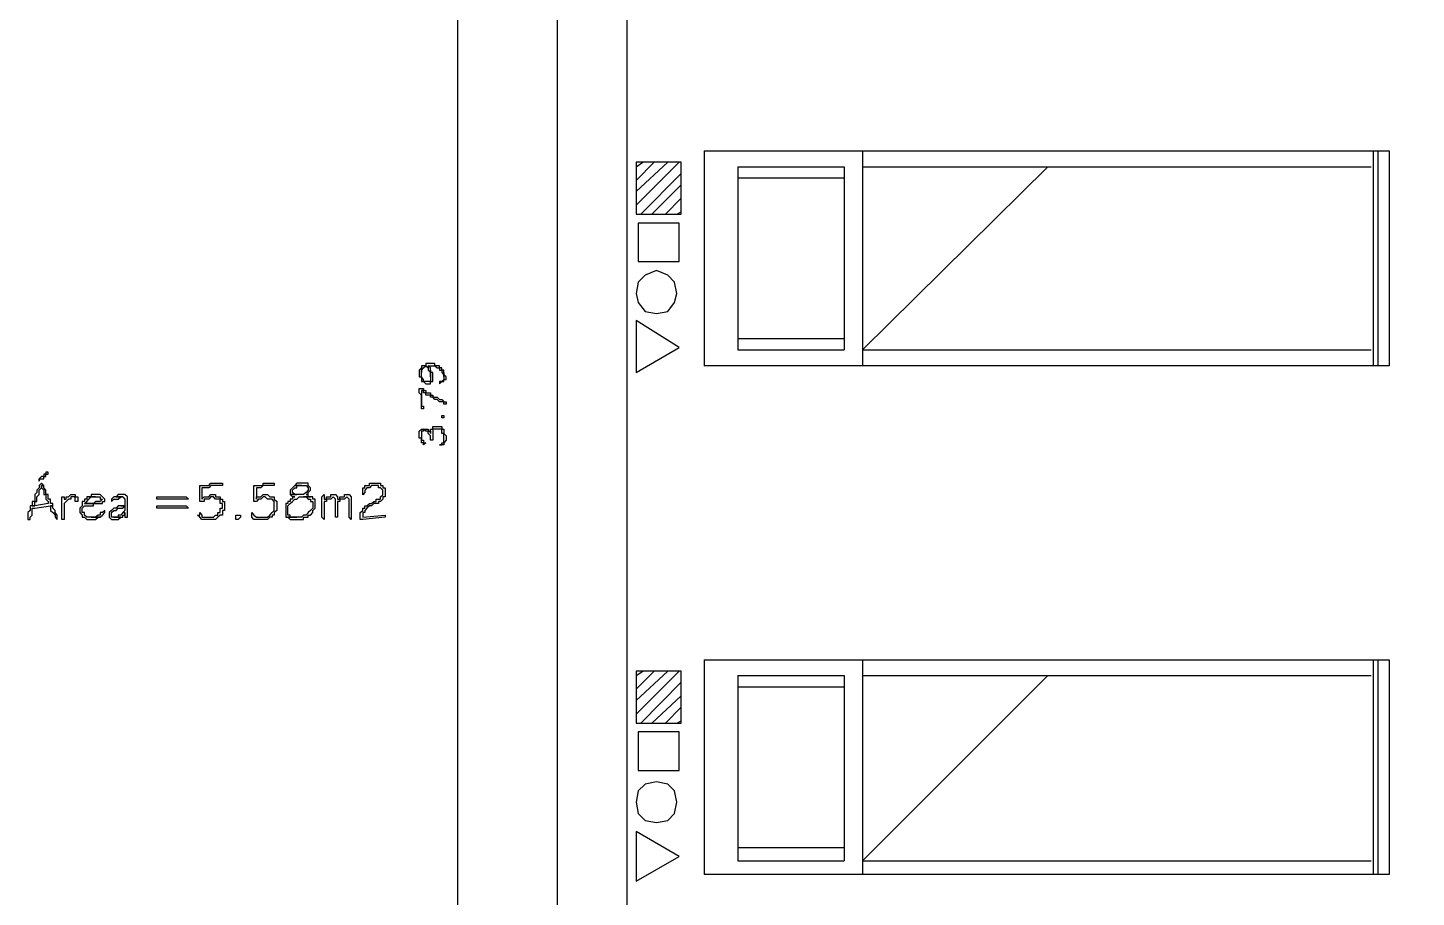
# Model space of a CAD drawing. Header units: millimetres. Extents: x -518.8 to -461.2, y 3.5 to 44.2.
# Drawn here: x -492.798 to -488.889, y 33.16 to 35.608 of the extents above; entities that cross this region are included whole.
import ezdxf

# ---------------------------------------------------------------- set-up
doc = ezdxf.new("R2010")
doc.units = ezdxf.units.MM
doc.header["$MEASUREMENT"] = 0
for name, color, linetype in [('10', 10, 'Continuous'), ('151', 151, 'Continuous'), ('16', 16, 'Continuous'), ('9', 9, 'Continuous'), ('MYSOLIDS', 7, 'Continuous')]:
    doc.layers.add(name, color=color, linetype=linetype)

msp = doc.modelspace()

# ---------------------------------------------------------------- linework, layer by layer
at = {"layer": '10'}
for points in [[(-491.1105, 30.8112), (-491.1105, 38.9601), (-491.1105, 38.9601), (-486.6797, 38.9601)], [(-491.3075, 36.4518), (-491.3075, 32.6511)]]:
    msp.add_lwpolyline(points, dxfattribs=at)
at = {"layer": '151'}
for points in [[(-490.894, 35.2609), (-490.894, 34.6563)], [(-490.894, 35.2609), (-488.9654, 35.2609), (-488.9654, 35.2609), (-488.9654, 34.6563), (-488.9654, 34.6563), (-490.894, 34.6563)], [(-490.4481, 35.2609), (-490.4481, 34.6563)], [(-489.0098, 35.2609), (-489.0098, 34.6563)], [(-488.997, 35.2609), (-488.997, 34.6563)], [(-490.7985, 35.2165), (-490.4993, 35.2165)], [(-490.7985, 35.2165), (-490.7985, 34.7007)], [(-490.7985, 35.1849), (-490.4993, 35.1849)], [(-490.4993, 35.2165), (-490.4993, 34.7007)], [(-490.4481, 35.2165), (-489.0158, 35.2165)], [(-490.4481, 34.7007), (-489.9263, 35.2165)], [(-490.7985, 34.733), (-490.4993, 34.733)], [(-490.7985, 34.7007), (-490.4993, 34.7007)], [(-490.4481, 34.7007), (-489.0158, 34.7007)], [(-490.894, 33.8285), (-490.894, 33.224)], [(-490.894, 33.8285), (-488.9654, 33.8285), (-488.9654, 33.8285), (-488.9654, 33.224), (-488.9654, 33.224), (-490.894, 33.224)], [(-490.4481, 33.8285), (-490.4481, 33.224)], [(-489.0098, 33.8285), (-489.0098, 33.224)], [(-488.997, 33.8285), (-488.997, 33.224)], [(-490.7985, 33.7842), (-490.4993, 33.7842)], [(-490.7985, 33.7842), (-490.7985, 33.2624)], [(-490.4993, 33.7842), (-490.4993, 33.2624)], [(-490.4481, 33.7842), (-489.0158, 33.7842)], [(-490.4481, 33.2624), (-489.9263, 33.7842)], [(-490.7985, 33.7526), (-490.4993, 33.7526)], [(-490.7985, 33.3007), (-490.4993, 33.3007)], [(-490.7985, 33.2624), (-490.4993, 33.2624)], [(-490.4481, 33.2624), (-489.0158, 33.2624)]]:
    msp.add_lwpolyline(points, dxfattribs=at)
at = {"layer": '16'}
msp.add_lwpolyline([(-491.588, 36.503), (-491.588, 32.6)], dxfattribs=at)
at = {"layer": '9'}
for points in [[(-491.085, 35.0827), (-490.9579, 35.0827), (-490.9579, 35.2293), (-491.085, 35.2293), (-491.085, 35.0827)], [(-491.085, 35.2165), (-491.0662, 35.2293)], [(-491.085, 35.1782), (-491.0339, 35.2293)], [(-491.085, 35.1466), (-490.9955, 35.2293)], [(-491.085, 35.1082), (-490.9639, 35.2293)], [(-491.0722, 35.0827), (-490.9579, 35.1977)], [(-491.0406, 35.0827), (-490.9579, 35.1654)], [(-491.0023, 35.0827), (-490.9579, 35.1278)], [(-490.9707, 35.0827), (-490.9579, 35.0894)], [(-491.079, 34.9496), (-490.9639, 34.9496), (-490.9639, 35.0578), (-491.079, 35.0578), (-491.079, 34.9496)], [(-490.9707, 34.8601), (-490.9767, 34.8917), (-490.9955, 34.9112), (-491.0278, 34.924), (-491.0594, 34.9112), (-491.079, 34.8917), (-491.085, 34.8601), (-491.079, 34.8345), (-491.0594, 34.809), (-491.0278, 34.803), (-490.9955, 34.809), (-490.9767, 34.8345), (-490.9707, 34.8601)], [(-490.9639, 34.7075), (-491.085, 34.7834), (-491.085, 34.6375), (-490.9639, 34.7075)], [(-491.085, 33.6503), (-490.9579, 33.6503), (-490.9579, 33.7969), (-491.085, 33.7969), (-491.085, 33.6503)], [(-491.085, 33.7842), (-491.0662, 33.7969)], [(-491.085, 33.7458), (-491.0339, 33.7969)], [(-491.085, 33.7142), (-490.9955, 33.7969)], [(-491.085, 33.6759), (-490.9639, 33.7969)], [(-491.0722, 33.6503), (-490.9579, 33.7654)], [(-491.0406, 33.6503), (-490.9579, 33.727)], [(-491.0023, 33.6503), (-490.9579, 33.6954)], [(-490.9707, 33.6503), (-490.9579, 33.6571)], [(-491.079, 33.5172), (-490.9639, 33.5172), (-490.9639, 33.6255), (-491.079, 33.6255), (-491.079, 33.5172)], [(-490.9707, 33.4278), (-490.9767, 33.4594), (-490.9955, 33.4789), (-491.0278, 33.4849), (-491.0594, 33.4789), (-491.079, 33.4594), (-491.085, 33.4278), (-491.079, 33.3962), (-491.0594, 33.3766), (-491.0278, 33.3706), (-490.9955, 33.3766), (-490.9767, 33.3962), (-490.9707, 33.4278)], [(-490.9639, 33.2751), (-491.085, 33.3451), (-491.085, 33.2052), (-490.9639, 33.2751)]]:
    msp.add_lwpolyline(points, dxfattribs=at)
at = {"layer": 'MYSOLIDS'}
for points in [[(-491.6963, 34.6375), (-491.6963, 34.6375), (-491.6963, 34.6308), (-491.6963, 34.6308), (-491.6963, 34.6248), (-491.6895, 34.6248), (-491.6895, 34.618), (-491.6895, 34.618), (-491.6895, 34.612), (-491.6835, 34.612), (-491.6835, 34.612), (-491.6835, 34.612), (-491.6767, 34.6052), (-491.6767, 34.6052), (-491.6767, 34.6052), (-491.6707, 34.6052), (-491.6707, 34.6052), (-491.6707, 34.6052), (-491.6639, 34.6052), (-491.6639, 34.612), (-491.6639, 34.612), (-491.6579, 34.612), (-491.6579, 34.618), (-491.6579, 34.618), (-491.6579, 34.6248), (-491.6579, 34.6248), (-491.6579, 34.6308), (-491.6579, 34.6308), (-491.6579, 34.6375), (-491.6639, 34.6375), (-491.6639, 34.6436), (-491.6639, 34.6436), (-491.6639, 34.6436), (-491.6639, 34.6248), (-491.6639, 34.6248), (-491.6639, 34.618), (-491.6639, 34.618), (-491.6639, 34.612), (-491.6707, 34.612), (-491.6707, 34.612), (-491.6707, 34.612), (-491.6707, 34.612), (-491.6767, 34.612), (-491.6767, 34.612), (-491.6835, 34.612), (-491.6835, 34.618), (-491.6835, 34.618), (-491.6835, 34.618), (-491.6895, 34.6248), (-491.6895, 34.6248), (-491.6895, 34.6308), (-491.6895, 34.6308), (-491.6895, 34.6375), (-491.6895, 34.6503), (-491.6895, 34.6503), (-491.6963, 34.6436), (-491.6963, 34.6436), (-491.6963, 34.6375), (-491.6963, 34.6375), (-491.6963, 34.6375)], [(-491.6895, 34.6503), (-491.6895, 34.6375), (-491.6895, 34.6375), (-491.6895, 34.6375), (-491.6895, 34.6436), (-491.6895, 34.6436), (-491.6835, 34.6503), (-491.6835, 34.6503), (-491.6835, 34.6503), (-491.6835, 34.6503), (-491.6767, 34.6563), (-491.6767, 34.6563), (-491.6767, 34.6563), (-491.6707, 34.6503), (-491.6707, 34.6503), (-491.6707, 34.6563), (-491.6639, 34.6563), (-491.6639, 34.6563), (-491.6639, 34.6563), (-491.6579, 34.6563), (-491.6579, 34.6563), (-491.6519, 34.6563), (-491.6519, 34.6563), (-491.6451, 34.6503), (-491.6451, 34.6503), (-491.6391, 34.6503), (-491.6391, 34.6503), (-491.6391, 34.6436), (-491.6324, 34.6436), (-491.6324, 34.6375), (-491.6324, 34.6375), (-491.6324, 34.6375), (-491.6263, 34.6308), (-491.6263, 34.6308), (-491.6263, 34.6248), (-491.6263, 34.6248), (-491.6263, 34.6375), (-491.6263, 34.6436), (-491.6324, 34.6436), (-491.6324, 34.6436), (-491.6324, 34.6503), (-491.6391, 34.6503), (-491.6391, 34.6503), (-491.6391, 34.6563), (-491.6451, 34.6563), (-491.6451, 34.6563), (-491.6519, 34.6563), (-491.6519, 34.6563), (-491.6519, 34.6631), (-491.6579, 34.6631), (-491.6579, 34.6631), (-491.6639, 34.6631), (-491.6639, 34.6631), (-491.6639, 34.6631), (-491.6707, 34.6631), (-491.6707, 34.6631), (-491.6767, 34.6631), (-491.6767, 34.6563), (-491.6835, 34.6563), (-491.6835, 34.6563), (-491.6895, 34.6563), (-491.6895, 34.6503), (-491.6895, 34.6503), (-491.6895, 34.6503)], [(-491.6707, 34.6503), (-491.6707, 34.6436), (-491.6707, 34.6436), (-491.6639, 34.6375), (-491.6639, 34.6375), (-491.6639, 34.6308), (-491.6639, 34.6308), (-491.6639, 34.6248), (-491.6639, 34.6248), (-491.6639, 34.6436), (-491.6639, 34.6503), (-491.6639, 34.6503), (-491.6707, 34.6563), (-491.6707, 34.6563), (-491.6707, 34.6503), (-491.6707, 34.6503)], [(-491.6391, 34.612), (-491.6391, 34.612), (-491.6391, 34.6052), (-491.6324, 34.612), (-491.6324, 34.612), (-491.6263, 34.612), (-491.6263, 34.612), (-491.6263, 34.612), (-491.6263, 34.618), (-491.6196, 34.618), (-491.6196, 34.6248), (-491.6196, 34.6248), (-491.6196, 34.6248), (-491.6263, 34.6308), (-491.6263, 34.6308), (-491.6263, 34.6375), (-491.6263, 34.6375), (-491.6263, 34.6248), (-491.6263, 34.6248), (-491.6263, 34.618), (-491.6263, 34.618), (-491.6263, 34.618), (-491.6324, 34.612), (-491.6324, 34.612), (-491.6391, 34.612), (-491.6391, 34.612), (-491.6391, 34.612), (-491.6391, 34.612)], [(-491.6895, 34.5421), (-491.6835, 34.5421), (-491.6835, 34.5421), (-491.6835, 34.5421), (-491.6835, 34.5421), (-491.6835, 34.5421), (-491.6835, 34.5421), (-491.6835, 34.5421), (-491.6835, 34.5421), (-491.6835, 34.5353), (-491.6835, 34.5353), (-491.6835, 34.5353), (-491.6895, 34.5353), (-491.6895, 34.5353), (-491.6895, 34.5353), (-491.6895, 34.5421), (-491.6895, 34.5421), (-491.6895, 34.5481), (-491.6895, 34.5481), (-491.6895, 34.5548), (-491.6895, 34.5548), (-491.6895, 34.5609), (-491.6895, 34.5609), (-491.6895, 34.5676), (-491.6895, 34.5676), (-491.6895, 34.5736), (-491.6895, 34.5736), (-491.6963, 34.5804), (-491.6963, 34.5804), (-491.6963, 34.5864), (-491.6963, 34.5864), (-491.6963, 34.5864), (-491.6963, 34.5864), (-491.6963, 34.5924), (-491.6963, 34.5924), (-491.6895, 34.5924), (-491.6895, 34.5924), (-491.6895, 34.5924), (-491.6895, 34.5924), (-491.6835, 34.5924), (-491.6835, 34.5864), (-491.6767, 34.5864), (-491.6767, 34.5804), (-491.6707, 34.5804), (-491.6707, 34.5804), (-491.6639, 34.5804), (-491.6639, 34.5736), (-491.6639, 34.5736), (-491.6579, 34.5736), (-491.6579, 34.5676), (-491.6579, 34.5676), (-491.6519, 34.5676), (-491.6519, 34.5676), (-491.6451, 34.5676), (-491.6451, 34.5676), (-491.6391, 34.5609), (-491.6391, 34.5609), (-491.6391, 34.5609), (-491.6324, 34.5609), (-491.6324, 34.5609), (-491.6263, 34.5548), (-491.6263, 34.5548), (-491.6263, 34.5548), (-491.6196, 34.5548), (-491.6196, 34.5548), (-491.6196, 34.5548), (-491.6196, 34.5548), (-491.6196, 34.5481), (-491.6196, 34.5481), (-491.6196, 34.5481), (-491.6196, 34.5481), (-491.6263, 34.5481), (-491.6263, 34.5548), (-491.6324, 34.5548), (-491.6324, 34.5548), (-491.6324, 34.5548), (-491.6391, 34.5548), (-491.6391, 34.5548), (-491.6451, 34.5609), (-491.6451, 34.5609), (-491.6519, 34.5609), (-491.6519, 34.5609), (-491.6579, 34.5676), (-491.6579, 34.5676), (-491.6579, 34.5676), (-491.6639, 34.5676), (-491.6639, 34.5736), (-491.6707, 34.5736), (-491.6707, 34.5736), (-491.6767, 34.5736), (-491.6767, 34.5804), (-491.6767, 34.5804), (-491.6835, 34.5804), (-491.6835, 34.5864), (-491.6895, 34.5864), (-491.6895, 34.5864), (-491.6895, 34.5864), (-491.6895, 34.5804), (-491.6895, 34.5804), (-491.6895, 34.5736), (-491.6895, 34.5736), (-491.6895, 34.5676), (-491.6895, 34.5676), (-491.6895, 34.5609), (-491.6895, 34.5609), (-491.6895, 34.5548), (-491.6895, 34.5548), (-491.6895, 34.5481), (-491.6895, 34.5481), (-491.6895, 34.5421), (-491.6895, 34.5421), (-491.6895, 34.5421), (-491.6895, 34.5421), (-491.6895, 34.5421)], [(-491.6263, 34.5097), (-491.6263, 34.5097), (-491.6263, 34.5097), (-491.6263, 34.5097), (-491.6263, 34.5097), (-491.6324, 34.5097), (-491.6324, 34.5097), (-491.6324, 34.5097), (-491.6324, 34.5165), (-491.6324, 34.5165), (-491.6324, 34.5165), (-491.6324, 34.5165), (-491.6324, 34.5165), (-491.6263, 34.5165), (-491.6263, 34.5165), (-491.6263, 34.5097), (-491.6263, 34.5097), (-491.6263, 34.5097), (-491.6263, 34.5097), (-491.6263, 34.5097)], [(-491.6639, 34.4654), (-491.6639, 34.4721), (-491.6639, 34.4721), (-491.6639, 34.4782), (-491.6579, 34.4782), (-491.6579, 34.4782), (-491.6579, 34.4849), (-491.6519, 34.4849), (-491.6519, 34.4849), (-491.6451, 34.4849), (-491.6451, 34.4849), (-491.6451, 34.4849), (-491.6391, 34.4849), (-491.6391, 34.4849), (-491.6324, 34.4849), (-491.6324, 34.4782), (-491.6263, 34.4782), (-491.6263, 34.4782), (-491.6263, 34.4721), (-491.6263, 34.4721), (-491.6263, 34.4654), (-491.6263, 34.4654), (-491.6263, 34.4654), (-491.6196, 34.4594), (-491.6196, 34.4526), (-491.6196, 34.4526), (-491.6196, 34.4466), (-491.6196, 34.4466), (-491.6263, 34.4398), (-491.6263, 34.4398), (-491.6263, 34.4398), (-491.6263, 34.4338), (-491.6324, 34.4338), (-491.6324, 34.4338), (-491.6324, 34.4338), (-491.6391, 34.4338), (-491.6391, 34.4338), (-491.6391, 34.4338), (-491.6391, 34.4338), (-491.6391, 34.4338), (-491.6324, 34.4338), (-491.6324, 34.4338), (-491.6324, 34.4338), (-491.6324, 34.4398), (-491.6324, 34.4398), (-491.6263, 34.4398), (-491.6263, 34.4466), (-491.6263, 34.4466), (-491.6263, 34.4526), (-491.6263, 34.4526), (-491.6263, 34.4526), (-491.6263, 34.4594), (-491.6263, 34.4654), (-491.6263, 34.4654), (-491.6324, 34.4654), (-491.6324, 34.4721), (-491.6324, 34.4721), (-491.6324, 34.4782), (-491.6391, 34.4782), (-491.6391, 34.4782), (-491.6451, 34.4782), (-491.6451, 34.4782), (-491.6451, 34.4782), (-491.6519, 34.4782), (-491.6519, 34.4782), (-491.6519, 34.4782), (-491.6579, 34.4782), (-491.6579, 34.4721), (-491.6579, 34.4721), (-491.6579, 34.4654), (-491.6579, 34.4654), (-491.6579, 34.4654), (-491.6579, 34.4594), (-491.6579, 34.4594), (-491.6579, 34.4526), (-491.6579, 34.4526), (-491.6579, 34.4466), (-491.6579, 34.4466), (-491.6579, 34.4466), (-491.6579, 34.4466), (-491.6579, 34.4466), (-491.6579, 34.4466), (-491.6639, 34.4466), (-491.6639, 34.4466), (-491.6639, 34.4526), (-491.6639, 34.4526), (-491.6639, 34.4594), (-491.6639, 34.4594), (-491.6707, 34.4654), (-491.6707, 34.4654), (-491.6707, 34.4654), (-491.6707, 34.4721), (-491.6767, 34.4721), (-491.6767, 34.4721), (-491.6835, 34.4782), (-491.6835, 34.4782), (-491.6835, 34.4721), (-491.6895, 34.4721), (-491.6895, 34.4721), (-491.6895, 34.4721), (-491.6895, 34.4654), (-491.6895, 34.4654), (-491.6895, 34.4594), (-491.6895, 34.4594), (-491.6895, 34.4526), (-491.6895, 34.4526), (-491.6895, 34.4466), (-491.6835, 34.4466), (-491.6835, 34.4466), (-491.6835, 34.4466), (-491.6835, 34.4398), (-491.6835, 34.4398), (-491.6767, 34.4398), (-491.6767, 34.4398), (-491.6767, 34.4398), (-491.6767, 34.4398), (-491.6835, 34.4338), (-491.6835, 34.4338), (-491.6835, 34.4398), (-491.6835, 34.4398), (-491.6835, 34.4398), (-491.6895, 34.4398), (-491.6895, 34.4398), (-491.6895, 34.4466), (-491.6895, 34.4466), (-491.6895, 34.4526), (-491.6963, 34.4526), (-491.6963, 34.4594), (-491.6963, 34.4594), (-491.6963, 34.4654), (-491.6963, 34.4654), (-491.6963, 34.4654), (-491.6963, 34.4721), (-491.6963, 34.4721), (-491.6895, 34.4782), (-491.6895, 34.4782), (-491.6895, 34.4782), (-491.6895, 34.4782), (-491.6835, 34.4782), (-491.6835, 34.4782), (-491.6767, 34.4782), (-491.6767, 34.4782), (-491.6707, 34.4782), (-491.6707, 34.4782), (-491.6707, 34.4721), (-491.6707, 34.4721), (-491.6639, 34.4721), (-491.6639, 34.4654), (-491.6639, 34.4654), (-491.6639, 34.4654), (-491.6639, 34.4654), (-491.6639, 34.4654)], [(-492.7594, 34.3255), (-492.7594, 34.3255), (-492.7594, 34.3255), (-492.7594, 34.3255), (-492.7654, 34.3188), (-492.7654, 34.3188), (-492.7654, 34.3127), (-492.7722, 34.306), (-492.7722, 34.3), (-492.7782, 34.2939), (-492.7782, 34.2872), (-492.7782, 34.2812), (-492.7782, 34.2812), (-492.7782, 34.2744), (-492.785, 34.2744), (-492.785, 34.2684), (-492.785, 34.2616), (-492.7782, 34.2616), (-492.7782, 34.2684), (-492.7782, 34.2744), (-492.7722, 34.2744), (-492.7722, 34.2812), (-492.7722, 34.2872), (-492.7722, 34.2872), (-492.7722, 34.2872), (-492.7654, 34.2939), (-492.7654, 34.3), (-492.7654, 34.3), (-492.7654, 34.306), (-492.7594, 34.3127), (-492.7594, 34.3188), (-492.7527, 34.3188), (-492.7527, 34.3188), (-492.7594, 34.3255), (-492.7594, 34.3255), (-492.7594, 34.3255)], [(-492.7399, 34.3571), (-492.7466, 34.3571), (-492.7466, 34.3511), (-492.7466, 34.3511), (-492.7527, 34.3511), (-492.7527, 34.3443), (-492.7594, 34.3443), (-492.7594, 34.3443), (-492.7654, 34.3383), (-492.7654, 34.3383), (-492.7654, 34.3383), (-492.7654, 34.3315), (-492.7654, 34.3383), (-492.7594, 34.3383), (-492.7594, 34.3383), (-492.7527, 34.3383), (-492.7527, 34.3443), (-492.7466, 34.3443), (-492.7466, 34.3511), (-492.7399, 34.3511), (-492.7399, 34.3511), (-492.7399, 34.3571), (-492.7399, 34.3571), (-492.7399, 34.3571), (-492.7399, 34.3571)], [(-492.3075, 34.3127), (-492.3075, 34.3127), (-492.3075, 34.306), (-492.3075, 34.306), (-492.3075, 34.3), (-492.3075, 34.2939), (-492.3075, 34.2872), (-492.3075, 34.2872), (-492.3075, 34.2812), (-492.3008, 34.2872), (-492.2948, 34.2872), (-492.2948, 34.2872), (-492.2948, 34.2872), (-492.288, 34.2872), (-492.282, 34.2939), (-492.2752, 34.2939), (-492.2752, 34.2939), (-492.2692, 34.2939), (-492.2692, 34.2872), (-492.2624, 34.2872), (-492.2564, 34.2872), (-492.2564, 34.2872), (-492.2564, 34.2812), (-492.2496, 34.2812), (-492.2496, 34.2744), (-492.2436, 34.2744), (-492.2436, 34.2684), (-492.2436, 34.2616), (-492.2436, 34.2616), (-492.2436, 34.2556), (-492.2436, 34.2488), (-492.2496, 34.2488), (-492.2496, 34.2488), (-492.2496, 34.2428), (-492.2496, 34.236), (-492.2564, 34.236), (-492.2564, 34.236), (-492.2624, 34.23), (-492.2624, 34.23), (-492.2692, 34.2233), (-492.2752, 34.2233), (-492.2752, 34.2233), (-492.282, 34.2233), (-492.288, 34.2233), (-492.288, 34.2233), (-492.2948, 34.2233), (-492.3008, 34.2233), (-492.3075, 34.2233), (-492.3075, 34.2233), (-492.3075, 34.2233), (-492.3136, 34.23), (-492.3136, 34.23), (-492.3203, 34.236), (-492.3136, 34.236), (-492.3136, 34.236), (-492.3136, 34.2428), (-492.3136, 34.2428), (-492.3075, 34.236), (-492.3075, 34.236), (-492.3075, 34.236), (-492.3075, 34.236), (-492.3075, 34.23), (-492.3008, 34.23), (-492.3008, 34.23), (-492.2948, 34.23), (-492.2948, 34.23), (-492.288, 34.23), (-492.288, 34.23), (-492.282, 34.23), (-492.2752, 34.23), (-492.2752, 34.23), (-492.2692, 34.236), (-492.2624, 34.236), (-492.2624, 34.236), (-492.2624, 34.2428), (-492.2564, 34.2428), (-492.2564, 34.2488), (-492.2564, 34.2556), (-492.2496, 34.2556), (-492.2496, 34.2616), (-492.2496, 34.2684), (-492.2564, 34.2684), (-492.2564, 34.2744), (-492.2564, 34.2812), (-492.2564, 34.2812), (-492.2624, 34.2812), (-492.2692, 34.2812), (-492.2692, 34.2812), (-492.2752, 34.2872), (-492.282, 34.2872), (-492.282, 34.2872), (-492.288, 34.2812), (-492.288, 34.2812), (-492.2948, 34.2812), (-492.2948, 34.2812), (-492.3008, 34.2812), (-492.3008, 34.2744), (-492.3075, 34.2744), (-492.3075, 34.2744), (-492.3075, 34.2744), (-492.3136, 34.2744), (-492.3136, 34.2744), (-492.3136, 34.2812), (-492.3136, 34.2812), (-492.3136, 34.2812), (-492.3136, 34.2872), (-492.3136, 34.2939), (-492.3136, 34.3), (-492.3136, 34.3), (-492.3136, 34.306), (-492.3136, 34.3127), (-492.3136, 34.3127), (-492.3136, 34.3127), (-492.3136, 34.3188), (-492.3075, 34.3188), (-492.3075, 34.3188), (-492.3008, 34.3188), (-492.3008, 34.3188), (-492.2948, 34.3188), (-492.2948, 34.3188), (-492.288, 34.3188), (-492.282, 34.3255), (-492.2752, 34.3255), (-492.2752, 34.3255), (-492.2692, 34.3255), (-492.2624, 34.3255), (-492.2624, 34.3255), (-492.2564, 34.3255), (-492.2564, 34.3255), (-492.2564, 34.3255), (-492.2496, 34.3255), (-492.2496, 34.3255), (-492.2496, 34.3188), (-492.2496, 34.3188), (-492.2496, 34.3188), (-492.2496, 34.3188), (-492.2564, 34.3188), (-492.2564, 34.3188), (-492.2624, 34.3188), (-492.2692, 34.3188), (-492.2752, 34.3188), (-492.282, 34.3188), (-492.288, 34.3127), (-492.2948, 34.3127), (-492.3008, 34.3127), (-492.3008, 34.3127), (-492.3075, 34.3127), (-492.3075, 34.3127), (-492.3075, 34.3127), (-492.3075, 34.3127)], [(-492.1542, 34.3127), (-492.1542, 34.3127), (-492.1542, 34.306), (-492.1542, 34.306), (-492.1542, 34.3), (-492.1542, 34.2939), (-492.1542, 34.2872), (-492.1542, 34.2872), (-492.1542, 34.2812), (-492.1542, 34.2872), (-492.1481, 34.2872), (-492.1421, 34.2872), (-492.1421, 34.2872), (-492.1421, 34.2872), (-492.1354, 34.2939), (-492.1293, 34.2939), (-492.1293, 34.2939), (-492.1226, 34.2939), (-492.1166, 34.2872), (-492.1098, 34.2872), (-492.1098, 34.2872), (-492.1038, 34.2872), (-492.1038, 34.2812), (-492.1038, 34.2812), (-492.097, 34.2744), (-492.097, 34.2744), (-492.097, 34.2684), (-492.097, 34.2616), (-492.097, 34.2616), (-492.097, 34.2556), (-492.097, 34.2488), (-492.097, 34.2488), (-492.097, 34.2488), (-492.1038, 34.2428), (-492.1038, 34.236), (-492.1038, 34.236), (-492.1098, 34.236), (-492.1098, 34.23), (-492.1166, 34.23), (-492.1226, 34.2233), (-492.1226, 34.2233), (-492.1293, 34.2233), (-492.1293, 34.2233), (-492.1354, 34.2233), (-492.1421, 34.2233), (-492.1481, 34.2233), (-492.1481, 34.2233), (-492.1542, 34.2233), (-492.1609, 34.2233), (-492.1609, 34.2233), (-492.1669, 34.23), (-492.1669, 34.23), (-492.1669, 34.236), (-492.1669, 34.236), (-492.1669, 34.236), (-492.1669, 34.2428), (-492.1669, 34.2428), (-492.1609, 34.236), (-492.1609, 34.236), (-492.1609, 34.236), (-492.1609, 34.236), (-492.1542, 34.23), (-492.1542, 34.23), (-492.1542, 34.23), (-492.1481, 34.23), (-492.1421, 34.23), (-492.1421, 34.23), (-492.1354, 34.23), (-492.1293, 34.23), (-492.1293, 34.23), (-492.1226, 34.23), (-492.1166, 34.236), (-492.1166, 34.236), (-492.1166, 34.236), (-492.1098, 34.2428), (-492.1098, 34.2428), (-492.1038, 34.2488), (-492.1038, 34.2556), (-492.1038, 34.2556), (-492.1038, 34.2616), (-492.1038, 34.2684), (-492.1038, 34.2684), (-492.1038, 34.2744), (-492.1098, 34.2812), (-492.1098, 34.2812), (-492.1098, 34.2812), (-492.1166, 34.2812), (-492.1226, 34.2812), (-492.1293, 34.2872), (-492.1293, 34.2872), (-492.1354, 34.2872), (-492.1421, 34.2812), (-492.1421, 34.2812), (-492.1421, 34.2812), (-492.1481, 34.2812), (-492.1481, 34.2812), (-492.1542, 34.2744), (-492.1542, 34.2744), (-492.1609, 34.2744), (-492.1609, 34.2744), (-492.1609, 34.2744), (-492.1609, 34.2744), (-492.1609, 34.2812), (-492.1609, 34.2812), (-492.1609, 34.2812), (-492.1609, 34.2872), (-492.1609, 34.2939), (-492.1609, 34.3), (-492.1609, 34.3), (-492.1609, 34.306), (-492.1609, 34.3127), (-492.1609, 34.3127), (-492.1609, 34.3127), (-492.1609, 34.3188), (-492.1609, 34.3188), (-492.1609, 34.3188), (-492.1542, 34.3188), (-492.1481, 34.3188), (-492.1481, 34.3188), (-492.1421, 34.3188), (-492.1354, 34.3188), (-492.1354, 34.3255), (-492.1293, 34.3255), (-492.1226, 34.3255), (-492.1226, 34.3255), (-492.1166, 34.3255), (-492.1166, 34.3255), (-492.1098, 34.3255), (-492.1038, 34.3255), (-492.1038, 34.3255), (-492.1038, 34.3255), (-492.1038, 34.3255), (-492.1038, 34.3188), (-492.1038, 34.3188), (-492.1038, 34.3188), (-492.1038, 34.3188), (-492.1038, 34.3188), (-492.1098, 34.3188), (-492.1166, 34.3188), (-492.1166, 34.3188), (-492.1226, 34.3188), (-492.1354, 34.3188), (-492.1421, 34.3127), (-492.1421, 34.3127), (-492.1481, 34.3127), (-492.1542, 34.3127), (-492.1542, 34.3127), (-492.1542, 34.3127), (-492.1542, 34.3127), (-492.1542, 34.3127)], [(-492.0271, 34.3255), (-492.0271, 34.3255), (-492.0339, 34.3255), (-492.0399, 34.3255), (-492.0399, 34.3255), (-492.0459, 34.3188), (-492.0271, 34.3188), (-492.0211, 34.3188), (-492.0143, 34.3188), (-492.0143, 34.3188), (-492.0143, 34.3188), (-492.0083, 34.3127), (-492.0083, 34.306), (-492.0083, 34.306), (-492.0083, 34.306), (-492.0143, 34.3), (-492.0211, 34.2939), (-492.0211, 34.2939), (-492.0211, 34.2939), (-492.0271, 34.2939), (-492.0339, 34.2939), (-492.0399, 34.2939), (-492.0587, 34.2939), (-492.0527, 34.2872), (-492.0527, 34.2872), (-492.0459, 34.2872), (-492.0527, 34.2872), (-492.0527, 34.2812), (-492.0587, 34.2812), (-492.0587, 34.2744), (-492.0654, 34.2744), (-492.0654, 34.2684), (-492.0714, 34.2684), (-492.0714, 34.2616), (-492.0714, 34.2556), (-492.0714, 34.2556), (-492.0714, 34.2488), (-492.0714, 34.2428), (-492.0714, 34.2428), (-492.0714, 34.236), (-492.0714, 34.23), (-492.0654, 34.23), (-492.0654, 34.23), (-492.0399, 34.23), (-492.0459, 34.23), (-492.0459, 34.23), (-492.0527, 34.23), (-492.0587, 34.23), (-492.0587, 34.236), (-492.0654, 34.236), (-492.0654, 34.2428), (-492.0654, 34.2428), (-492.0654, 34.2488), (-492.0654, 34.2488), (-492.0654, 34.2556), (-492.0654, 34.2556), (-492.0654, 34.2616), (-492.0587, 34.2684), (-492.0587, 34.2684), (-492.0527, 34.2744), (-492.0527, 34.2744), (-492.0527, 34.2744), (-492.0459, 34.2812), (-492.0399, 34.2812), (-492.0399, 34.2812), (-492.0339, 34.2872), (-492.0339, 34.2872), (-492.0271, 34.2872), (-492.0211, 34.2872), (-492.0015, 34.2872), (-492.0083, 34.2872), (-492.0083, 34.2939), (-492.0143, 34.2939), (-492.0143, 34.2939), (-492.0083, 34.2939), (-492.0083, 34.3), (-492.0083, 34.3), (-492.0015, 34.306), (-492.0015, 34.306), (-492.0015, 34.3127), (-492.0015, 34.3127), (-492.0083, 34.3188), (-492.0083, 34.3188), (-492.0083, 34.3255), (-492.0143, 34.3255), (-492.0211, 34.3255), (-492.0271, 34.3255), (-492.0271, 34.3255)], [(-491.8549, 34.23), (-491.7918, 34.236), (-491.7918, 34.23), (-491.7918, 34.23), (-491.7918, 34.23), (-491.7918, 34.23), (-491.7918, 34.23), (-491.7918, 34.23), (-491.7918, 34.23), (-491.7918, 34.23), (-491.8549, 34.2233), (-491.8549, 34.2233), (-491.8549, 34.2233), (-491.8549, 34.2233), (-491.8549, 34.2233), (-491.8617, 34.2233), (-491.8617, 34.2233), (-491.8617, 34.23), (-491.8617, 34.23), (-491.8617, 34.236), (-491.8617, 34.236), (-491.8617, 34.2428), (-491.8549, 34.2488), (-491.8549, 34.2488), (-491.8549, 34.2556), (-491.8489, 34.2556), (-491.8489, 34.2616), (-491.8429, 34.2616), (-491.8429, 34.2616), (-491.8429, 34.2616), (-491.8361, 34.2684), (-491.8361, 34.2684), (-491.8301, 34.2684), (-491.8233, 34.2744), (-491.8173, 34.2744), (-491.8173, 34.2812), (-491.8105, 34.2812), (-491.8105, 34.2812), (-491.8045, 34.2812), (-491.8045, 34.2872), (-491.8045, 34.2872), (-491.7978, 34.2932), (-491.7978, 34.3), (-491.7978, 34.3), (-491.7978, 34.306), (-491.7978, 34.306), (-491.8045, 34.3127), (-491.8045, 34.3127), (-491.8105, 34.3127), (-491.8105, 34.3188), (-491.8173, 34.3188), (-491.8233, 34.3188), (-491.8233, 34.3188), (-491.8301, 34.3188), (-491.8361, 34.3127), (-491.8361, 34.3127), (-491.8429, 34.3127), (-491.8429, 34.3127), (-491.8489, 34.306), (-491.8489, 34.306), (-491.8489, 34.3), (-491.8489, 34.3), (-491.8549, 34.2932), (-491.8549, 34.2932), (-491.8549, 34.3), (-491.8549, 34.3), (-491.8549, 34.3), (-491.8549, 34.3), (-491.8549, 34.306), (-491.8549, 34.306), (-491.8549, 34.3127), (-491.8489, 34.3127), (-491.8489, 34.3127), (-491.8489, 34.3188), (-491.8429, 34.3188), (-491.8361, 34.3188), (-491.8361, 34.3255), (-491.8301, 34.3255), (-491.8301, 34.3255), (-491.8233, 34.3255), (-491.8233, 34.3255), (-491.8173, 34.3255), (-491.8105, 34.3255), (-491.8045, 34.3255), (-491.8045, 34.3188), (-491.7978, 34.3188), (-491.7978, 34.3188), (-491.7978, 34.3127), (-491.7918, 34.3127), (-491.7918, 34.306), (-491.7918, 34.3), (-491.7918, 34.3), (-491.7918, 34.2932), (-491.7918, 34.2932), (-491.7918, 34.2872), (-491.7978, 34.2872), (-491.7978, 34.2812), (-491.7978, 34.2812), (-491.8045, 34.2744), (-491.8045, 34.2744), (-491.8105, 34.2744), (-491.8105, 34.2684), (-491.8173, 34.2684), (-491.8233, 34.2684), (-491.8301, 34.2616), (-491.8301, 34.2616), (-491.8361, 34.2616), (-491.8429, 34.2556), (-491.8429, 34.2556), (-491.8489, 34.2488), (-491.8489, 34.2488), (-491.8489, 34.2428), (-491.8549, 34.2428), (-491.8549, 34.236), (-491.8549, 34.23), (-491.8549, 34.23), (-491.8549, 34.23), (-491.8549, 34.23)], [(-492.7527, 34.3188), (-492.7594, 34.3188), (-492.7594, 34.3127), (-492.7527, 34.306), (-492.7527, 34.306), (-492.7527, 34.3), (-492.7527, 34.2939), (-492.7466, 34.2939), (-492.7466, 34.2872), (-492.7466, 34.2872), (-492.7466, 34.2812), (-492.7399, 34.2744), (-492.7399, 34.2744), (-492.7399, 34.2684), (-492.7782, 34.2616), (-492.785, 34.2616), (-492.791, 34.2616), (-492.791, 34.2556), (-492.791, 34.2488), (-492.791, 34.2488), (-492.791, 34.2488), (-492.7978, 34.2428), (-492.7978, 34.236), (-492.7978, 34.23), (-492.7978, 34.23), (-492.7978, 34.23), (-492.7978, 34.2233), (-492.791, 34.2233), (-492.791, 34.23), (-492.791, 34.23), (-492.785, 34.236), (-492.785, 34.2428), (-492.785, 34.2428), (-492.785, 34.2488), (-492.785, 34.2556), (-492.7782, 34.2556), (-492.7339, 34.2616), (-492.7271, 34.2616), (-492.7271, 34.2684), (-492.7339, 34.2684), (-492.7339, 34.2744), (-492.7339, 34.2812), (-492.7399, 34.2812), (-492.7399, 34.2872), (-492.7399, 34.2872), (-492.7399, 34.2939), (-492.7466, 34.2939), (-492.7466, 34.3), (-492.7466, 34.3), (-492.7466, 34.306), (-492.7466, 34.306), (-492.7527, 34.3127), (-492.7527, 34.3188), (-492.7527, 34.3188)], [(-492.6955, 34.2812), (-492.6895, 34.2812), (-492.6895, 34.2872), (-492.6827, 34.2872), (-492.6827, 34.2872), (-492.6767, 34.2939), (-492.6699, 34.2939), (-492.6699, 34.2939), (-492.6639, 34.2939), (-492.6639, 34.2872), (-492.6572, 34.2872), (-492.6572, 34.2812), (-492.6572, 34.2812), (-492.6572, 34.2744), (-492.6572, 34.2744), (-492.6639, 34.2744), (-492.6639, 34.2744), (-492.6639, 34.2744), (-492.6639, 34.2744), (-492.6639, 34.2744), (-492.6639, 34.2744), (-492.6639, 34.2812), (-492.6639, 34.2812), (-492.6639, 34.2812), (-492.6639, 34.2812), (-492.6639, 34.2872), (-492.6639, 34.2872), (-492.6699, 34.2872), (-492.6699, 34.2872), (-492.6767, 34.2872), (-492.6767, 34.2812), (-492.6767, 34.2812), (-492.6827, 34.2812), (-492.6827, 34.2812), (-492.6895, 34.2744), (-492.6955, 34.2684), (-492.6955, 34.2684), (-492.6955, 34.2684), (-492.6955, 34.2616), (-492.6955, 34.2556), (-492.6955, 34.2556), (-492.6955, 34.2488), (-492.6955, 34.2428), (-492.6955, 34.2428), (-492.6955, 34.236), (-492.6955, 34.236), (-492.6955, 34.236), (-492.6955, 34.23), (-492.6955, 34.23), (-492.6955, 34.2233), (-492.6955, 34.2233), (-492.7023, 34.2233), (-492.7023, 34.2233), (-492.7023, 34.23), (-492.7023, 34.23), (-492.7023, 34.2428), (-492.7023, 34.2428), (-492.7023, 34.2488), (-492.7023, 34.2556), (-492.7023, 34.2556), (-492.7023, 34.2616), (-492.7023, 34.2684), (-492.7023, 34.2744), (-492.7023, 34.2744), (-492.7023, 34.2812), (-492.7023, 34.2872), (-492.7023, 34.2872), (-492.7023, 34.2872), (-492.7023, 34.2872), (-492.6955, 34.2872), (-492.6955, 34.2872), (-492.6955, 34.2872), (-492.6955, 34.2812), (-492.6955, 34.2812), (-492.6955, 34.2812), (-492.6955, 34.2812), (-492.6955, 34.2812), (-492.6955, 34.2812), (-492.6955, 34.2812)], [(-492.6256, 34.2872), (-492.6316, 34.2872), (-492.6316, 34.2812), (-492.6384, 34.2812), (-492.6384, 34.2744), (-492.6444, 34.2744), (-492.6444, 34.2684), (-492.6444, 34.2616), (-492.6444, 34.2616), (-492.6511, 34.2556), (-492.6511, 34.2556), (-492.6511, 34.2488), (-492.6511, 34.2488), (-492.6511, 34.2428), (-492.6444, 34.236), (-492.6444, 34.236), (-492.6444, 34.23), (-492.6444, 34.23), (-492.6384, 34.23), (-492.6316, 34.2233), (-492.6316, 34.2233), (-492.6256, 34.2233), (-492.6196, 34.2233), (-492.6196, 34.2233), (-492.6128, 34.2233), (-492.6068, 34.2233), (-492.6068, 34.2233), (-492.6, 34.23), (-492.6, 34.23), (-492.594, 34.23), (-492.6196, 34.23), (-492.6256, 34.23), (-492.6316, 34.23), (-492.6316, 34.23), (-492.6384, 34.236), (-492.6384, 34.236), (-492.6384, 34.2428), (-492.6444, 34.2428), (-492.6444, 34.2488), (-492.6444, 34.2488), (-492.6444, 34.2556), (-492.6444, 34.2556), (-492.6384, 34.2616), (-492.6384, 34.2616), (-492.6316, 34.2616), (-492.6256, 34.2616), (-492.6196, 34.2616), (-492.6128, 34.2616), (-492.6128, 34.2684), (-492.6068, 34.2684), (-492.6, 34.2684), (-492.6, 34.2684), (-492.594, 34.2684), (-492.6384, 34.2684), (-492.6384, 34.2684), (-492.6316, 34.2744), (-492.6316, 34.2744), (-492.6256, 34.2812), (-492.6256, 34.2812), (-492.6196, 34.2872), (-492.6128, 34.2872), (-492.6128, 34.2872), (-492.6068, 34.2872), (-492.6256, 34.2872), (-492.6256, 34.2872)], [(-492.6068, 34.2939), (-492.6068, 34.2939), (-492.6128, 34.2939), (-492.6196, 34.2939), (-492.6196, 34.2872), (-492.6196, 34.2872), (-492.6256, 34.2872), (-492.6068, 34.2872), (-492.6, 34.2872), (-492.6, 34.2872), (-492.594, 34.2872), (-492.594, 34.2812), (-492.5872, 34.2812), (-492.5872, 34.2812), (-492.594, 34.2744), (-492.594, 34.2744), (-492.6, 34.2744), (-492.6, 34.2744), (-492.6068, 34.2744), (-492.6128, 34.2684), (-492.6128, 34.2684), (-492.6196, 34.2684), (-492.6256, 34.2684), (-492.6316, 34.2684), (-492.6384, 34.2684), (-492.594, 34.2684), (-492.594, 34.2684), (-492.5872, 34.2684), (-492.5872, 34.2744), (-492.5812, 34.2744), (-492.5812, 34.2812), (-492.5812, 34.2812), (-492.5872, 34.2872), (-492.5872, 34.2872), (-492.594, 34.2939), (-492.594, 34.2939), (-492.6, 34.2939), (-492.6068, 34.2939), (-492.6068, 34.2939)], [(-492.5489, 34.2872), (-492.5557, 34.2872), (-492.5557, 34.2872), (-492.5617, 34.2812), (-492.5617, 34.2812), (-492.5617, 34.2744), (-492.5617, 34.2744), (-492.5617, 34.2744), (-492.5557, 34.2812), (-492.5557, 34.2812), (-492.5489, 34.2812), (-492.5489, 34.2812), (-492.5429, 34.2812), (-492.5361, 34.2872), (-492.5361, 34.2872), (-492.5301, 34.2872), (-492.5489, 34.2872), (-492.5489, 34.2872)], [(-492.5301, 34.2939), (-492.5301, 34.2939), (-492.5361, 34.2939), (-492.5429, 34.2939), (-492.5429, 34.2939), (-492.5489, 34.2872), (-492.5489, 34.2872), (-492.5301, 34.2872), (-492.5301, 34.2872), (-492.5241, 34.2812), (-492.5241, 34.2812), (-492.5241, 34.2744), (-492.5241, 34.2744), (-492.5241, 34.2684), (-492.5241, 34.2616), (-492.5301, 34.2616), (-492.5361, 34.2616), (-492.5241, 34.2616), (-492.5241, 34.2488), (-492.5241, 34.2488), (-492.5301, 34.2428), (-492.5241, 34.2428), (-492.5241, 34.23), (-492.5173, 34.23), (-492.5173, 34.23), (-492.5173, 34.23), (-492.5173, 34.23), (-492.5173, 34.2744), (-492.5173, 34.2744), (-492.5173, 34.2812), (-492.5173, 34.2872), (-492.5173, 34.2872), (-492.5241, 34.2939), (-492.5241, 34.2939), (-492.5301, 34.2939), (-492.5301, 34.2939)], [(-492.3519, 34.2812), (-492.4286, 34.2812), (-492.4346, 34.2812), (-492.4346, 34.2812), (-492.4346, 34.2812), (-492.4346, 34.2812), (-492.4346, 34.2872), (-492.4346, 34.2872), (-492.4286, 34.2872), (-492.4286, 34.2872), (-492.3519, 34.2872), (-492.3519, 34.2872), (-492.3519, 34.2872), (-492.3451, 34.2812), (-492.3451, 34.2812), (-492.3519, 34.2812), (-492.3519, 34.2812), (-492.3519, 34.2812), (-492.3519, 34.2812), (-492.3519, 34.2812), (-492.3519, 34.2812), (-492.3519, 34.2812)], [(-492.0015, 34.2872), (-492.0211, 34.2872), (-492.0211, 34.2872), (-492.0143, 34.2872), (-492.0083, 34.2812), (-492.0083, 34.2812), (-492.0015, 34.2812), (-492.0015, 34.2744), (-491.9955, 34.2744), (-491.9955, 34.2684), (-491.9955, 34.2616), (-491.9955, 34.2616), (-491.9955, 34.2556), (-492.0015, 34.2488), (-492.0015, 34.2488), (-492.0015, 34.2488), (-492.0083, 34.2428), (-492.0083, 34.2428), (-492.0143, 34.236), (-492.0143, 34.236), (-492.0211, 34.236), (-492.0271, 34.23), (-492.0271, 34.23), (-492.0339, 34.23), (-492.0399, 34.23), (-492.0399, 34.23), (-492.0654, 34.23), (-492.0587, 34.2233), (-492.0587, 34.2233), (-492.0527, 34.2233), (-492.0459, 34.2233), (-492.0399, 34.2233), (-492.0399, 34.2233), (-492.0339, 34.2233), (-492.0339, 34.2233), (-492.0271, 34.2233), (-492.0211, 34.2233), (-492.0211, 34.23), (-492.0143, 34.23), (-492.0143, 34.23), (-492.0083, 34.23), (-492.0083, 34.236), (-492.0015, 34.236), (-491.9955, 34.2428), (-491.9955, 34.2428), (-491.9955, 34.2428), (-491.9955, 34.2488), (-491.9887, 34.2556), (-491.9887, 34.2556), (-491.9887, 34.2616), (-491.9887, 34.2616), (-491.9887, 34.2684), (-491.9887, 34.2684), (-491.9887, 34.2744), (-491.9887, 34.2812), (-491.9955, 34.2812), (-491.9955, 34.2872), (-492.0015, 34.2872), (-492.0015, 34.2872)], [(-492.0459, 34.3188), (-492.0459, 34.3188), (-492.0527, 34.3127), (-492.0527, 34.3127), (-492.0587, 34.306), (-492.0587, 34.306), (-492.0587, 34.3), (-492.0587, 34.3), (-492.0587, 34.2939), (-492.0587, 34.2939), (-492.0399, 34.2939), (-492.0399, 34.2939), (-492.0459, 34.2939), (-492.0459, 34.2939), (-492.0527, 34.3), (-492.0527, 34.3), (-492.0527, 34.306), (-492.0527, 34.306), (-492.0459, 34.3127), (-492.0459, 34.3127), (-492.0399, 34.3127), (-492.0399, 34.3188), (-492.0339, 34.3188), (-492.0271, 34.3188), (-492.0271, 34.3188), (-492.0459, 34.3188), (-492.0459, 34.3188)], [(-491.9256, 34.2812), (-491.9188, 34.2812), (-491.9188, 34.2872), (-491.9128, 34.2872), (-491.906, 34.2872), (-491.906, 34.2939), (-491.9, 34.2939), (-491.8933, 34.2939), (-491.8933, 34.2939), (-491.8872, 34.2872), (-491.8872, 34.2872), (-491.8872, 34.2812), (-491.8872, 34.2744), (-491.8872, 34.2744), (-491.8872, 34.2684), (-491.8872, 34.2616), (-491.8872, 34.2616), (-491.8872, 34.2556), (-491.8872, 34.2488), (-491.8872, 34.2428), (-491.8872, 34.2428), (-491.8872, 34.236), (-491.8872, 34.236), (-491.8872, 34.23), (-491.8872, 34.23), (-491.8872, 34.23), (-491.8872, 34.23), (-491.8872, 34.2233), (-491.8872, 34.2233), (-491.8933, 34.23), (-491.8933, 34.23), (-491.8933, 34.23), (-491.8933, 34.236), (-491.8933, 34.236), (-491.8933, 34.2428), (-491.8933, 34.2488), (-491.8933, 34.2488), (-491.8933, 34.2556), (-491.8933, 34.2616), (-491.8933, 34.2616), (-491.8933, 34.2684), (-491.8933, 34.2744), (-491.8933, 34.2812), (-491.8933, 34.2812), (-491.8933, 34.2812), (-491.9, 34.2872), (-491.9, 34.2872), (-491.9, 34.2872), (-491.906, 34.2812), (-491.9128, 34.2812), (-491.9128, 34.2812), (-491.9188, 34.2812), (-491.9188, 34.2744), (-491.9256, 34.2744), (-491.9256, 34.23), (-491.9256, 34.23), (-491.9256, 34.23), (-491.9316, 34.23), (-491.9316, 34.23), (-491.9316, 34.23), (-491.9316, 34.23), (-491.9316, 34.23), (-491.9316, 34.23), (-491.9316, 34.2744), (-491.9316, 34.2812), (-491.9316, 34.2812), (-491.9316, 34.2812), (-491.9384, 34.2872), (-491.9384, 34.2872), (-491.9384, 34.2872), (-491.9444, 34.2812), (-491.9444, 34.2812), (-491.9504, 34.2812), (-491.9572, 34.2812), (-491.9572, 34.2744), (-491.9632, 34.2744), (-491.9632, 34.23), (-491.9632, 34.23), (-491.9632, 34.23), (-491.9632, 34.2233), (-491.9632, 34.2233), (-491.9699, 34.23), (-491.9699, 34.23), (-491.9699, 34.23), (-491.9699, 34.23), (-491.9699, 34.2684), (-491.9699, 34.2684), (-491.9699, 34.2684), (-491.9699, 34.2684), (-491.9699, 34.2684), (-491.9699, 34.2684), (-491.9699, 34.2684), (-491.9699, 34.2744), (-491.9699, 34.2744), (-491.9699, 34.2744), (-491.9699, 34.2744), (-491.9699, 34.2744), (-491.9699, 34.2744), (-491.9699, 34.2872), (-491.9699, 34.2872), (-491.9699, 34.2872), (-491.9632, 34.2939), (-491.9632, 34.2939), (-491.9632, 34.2872), (-491.9632, 34.2872), (-491.9632, 34.2872), (-491.9632, 34.2872), (-491.9632, 34.2812), (-491.9572, 34.2812), (-491.9572, 34.2872), (-491.9504, 34.2872), (-491.9444, 34.2872), (-491.9444, 34.2939), (-491.9384, 34.2939), (-491.9316, 34.2939), (-491.9316, 34.2939), (-491.9256, 34.2872), (-491.9256, 34.2872), (-491.9256, 34.2812), (-491.9256, 34.2812), (-491.9256, 34.2812), (-491.9256, 34.2812), (-491.9256, 34.2812)], [(-492.7271, 34.2616), (-492.7339, 34.2616), (-492.7339, 34.2556), (-492.7339, 34.2556), (-492.7339, 34.2488), (-492.7271, 34.2428), (-492.7271, 34.2428), (-492.7211, 34.236), (-492.7211, 34.23), (-492.7211, 34.23), (-492.7151, 34.2233), (-492.7151, 34.2233), (-492.7151, 34.2233), (-492.7151, 34.23), (-492.7151, 34.23), (-492.7151, 34.236), (-492.7211, 34.2428), (-492.7211, 34.2488), (-492.7211, 34.2488), (-492.7271, 34.2556), (-492.7271, 34.2616), (-492.7271, 34.2616)], [(-492.5812, 34.2488), (-492.5812, 34.2488), (-492.5872, 34.2428), (-492.5872, 34.2428), (-492.594, 34.2428), (-492.594, 34.236), (-492.594, 34.236), (-492.6, 34.236), (-492.6068, 34.23), (-492.6068, 34.23), (-492.6128, 34.23), (-492.6128, 34.23), (-492.6196, 34.23), (-492.594, 34.23), (-492.594, 34.23), (-492.5872, 34.236), (-492.5872, 34.236), (-492.5872, 34.236), (-492.5812, 34.2428), (-492.5812, 34.2428), (-492.5812, 34.2488), (-492.5812, 34.2488), (-492.5812, 34.2488)], [(-492.5361, 34.2616), (-492.5429, 34.2616), (-492.5489, 34.2556), (-492.5489, 34.2556), (-492.5557, 34.2556), (-492.5557, 34.2556), (-492.5617, 34.2488), (-492.5617, 34.2488), (-492.5617, 34.2488), (-492.5684, 34.2428), (-492.5684, 34.2428), (-492.5684, 34.236), (-492.5684, 34.236), (-492.5684, 34.23), (-492.5684, 34.23), (-492.5617, 34.2233), (-492.5617, 34.2233), (-492.5557, 34.2233), (-492.5489, 34.2233), (-492.5489, 34.2233), (-492.5429, 34.2233), (-492.5361, 34.23), (-492.5361, 34.23), (-492.5557, 34.23), (-492.5557, 34.23), (-492.5617, 34.23), (-492.5617, 34.23), (-492.5617, 34.236), (-492.5617, 34.236), (-492.5617, 34.2428), (-492.5617, 34.2428), (-492.5557, 34.2488), (-492.5557, 34.2488), (-492.5489, 34.2488), (-492.5489, 34.2488), (-492.5429, 34.2556), (-492.5361, 34.2556), (-492.5361, 34.2556), (-492.5301, 34.2556), (-492.5241, 34.2616), (-492.5361, 34.2616), (-492.5361, 34.2616)], [(-492.5301, 34.2428), (-492.5301, 34.2428), (-492.5361, 34.236), (-492.5361, 34.236), (-492.5429, 34.236), (-492.5429, 34.23), (-492.5489, 34.23), (-492.5557, 34.23), (-492.5361, 34.23), (-492.5301, 34.23), (-492.5301, 34.236), (-492.5241, 34.236), (-492.5241, 34.2428), (-492.5301, 34.2428), (-492.5301, 34.2428)], [(-492.3519, 34.2556), (-492.4286, 34.2556), (-492.4346, 34.2556), (-492.4346, 34.2556), (-492.4346, 34.2556), (-492.4346, 34.2556), (-492.4346, 34.2616), (-492.4346, 34.2616), (-492.4286, 34.2616), (-492.4286, 34.2616), (-492.3519, 34.2616), (-492.3519, 34.2616), (-492.3519, 34.2616), (-492.3451, 34.2556), (-492.3451, 34.2556), (-492.3519, 34.2556), (-492.3519, 34.2556), (-492.3519, 34.2556), (-492.3519, 34.2556), (-492.3519, 34.2556), (-492.3519, 34.2556), (-492.3519, 34.2556)], [(-492.2053, 34.2233), (-492.2121, 34.2233), (-492.2121, 34.2233), (-492.2121, 34.23), (-492.2121, 34.23), (-492.2121, 34.236), (-492.2121, 34.236), (-492.2053, 34.236), (-492.2053, 34.236), (-492.1993, 34.236), (-492.1993, 34.236), (-492.1993, 34.236), (-492.1993, 34.236), (-492.1993, 34.23), (-492.1993, 34.23), (-492.2053, 34.2233), (-492.2053, 34.2233), (-492.2053, 34.2233), (-492.2053, 34.2233), (-492.2053, 34.2233)]]:
    msp.add_lwpolyline(points, dxfattribs=at)

doc.saveas('drawing.dxf')
